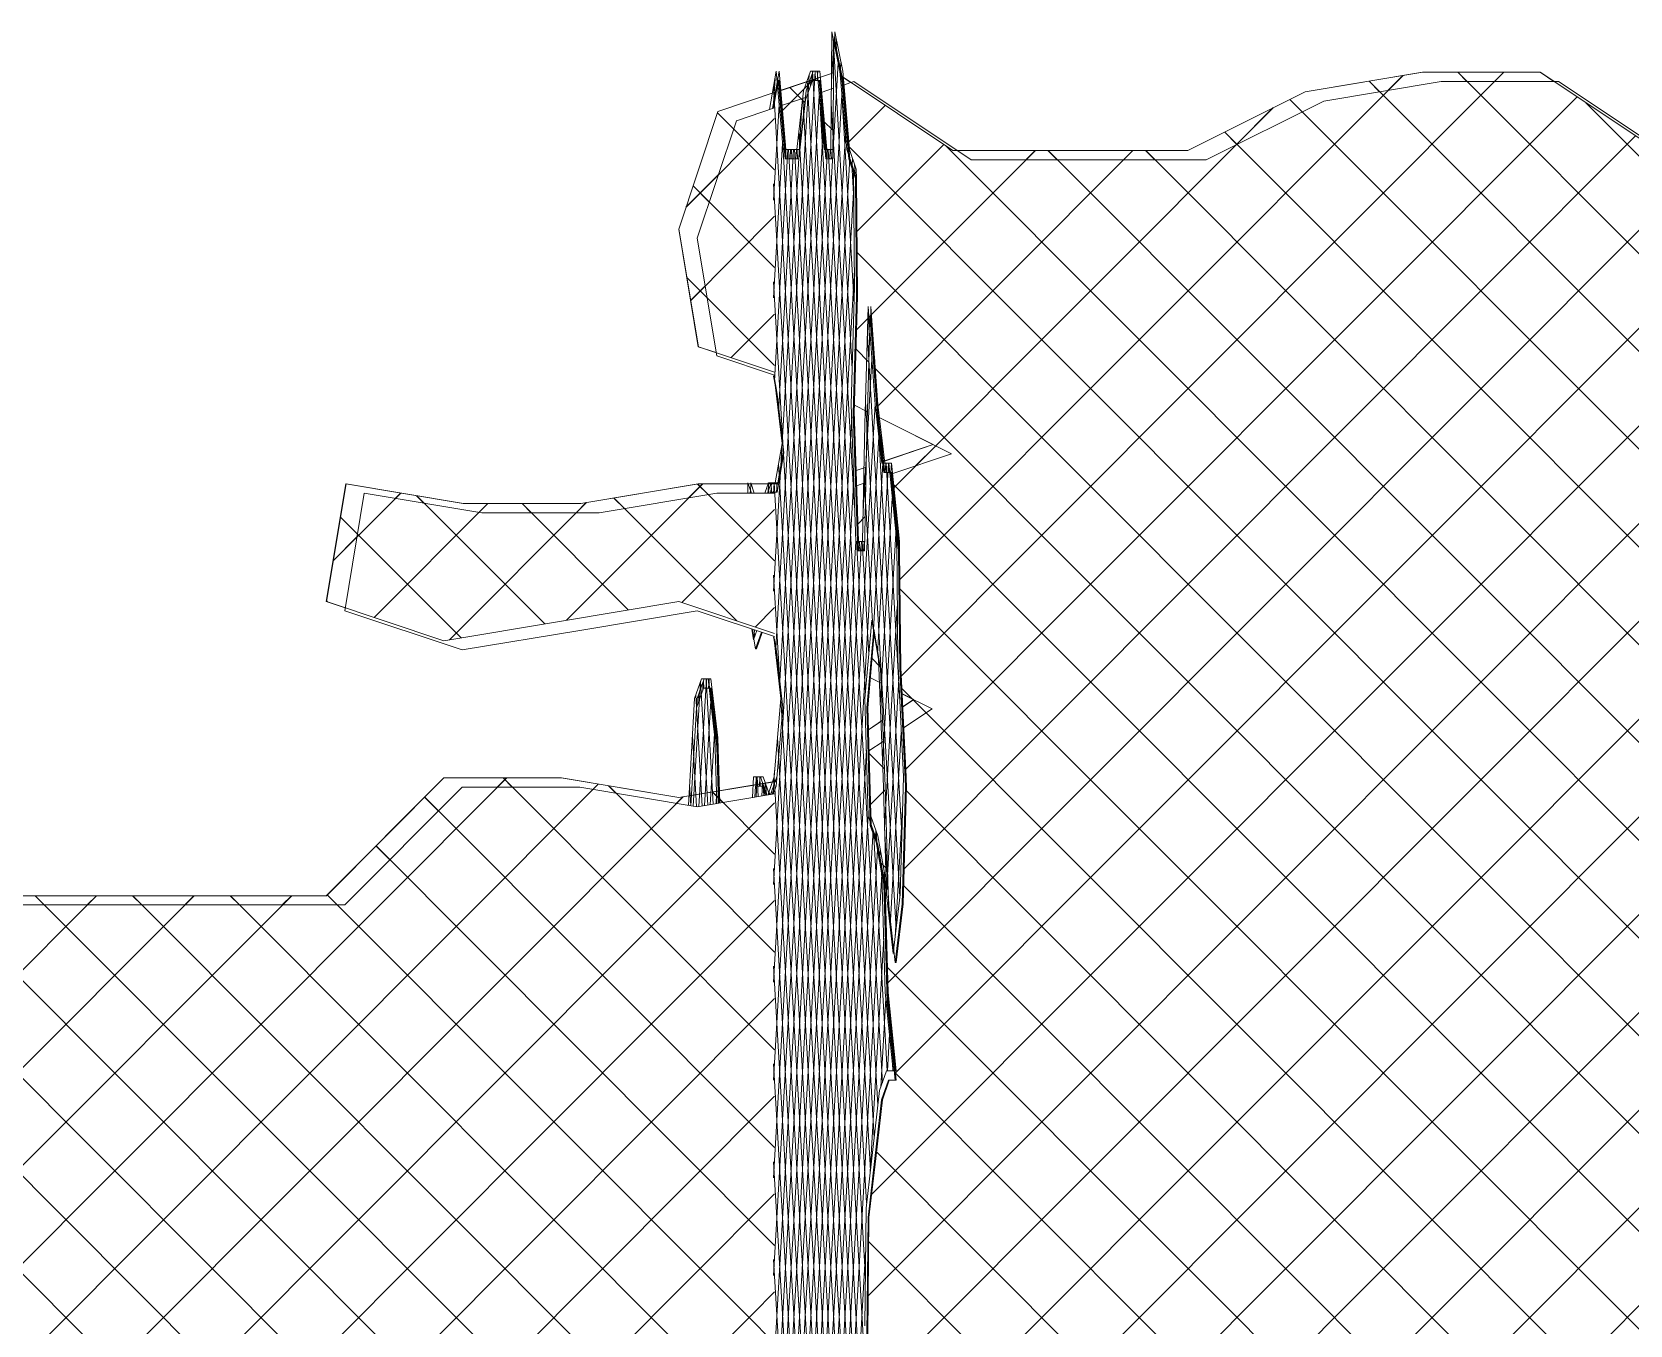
# Model space of a CAD drawing. Header units: millimetres. Extents: x -35517 to 139323, y -3702 to 5999.
# Drawn here: x 134119 to 135401, y 4962 to 5999 of the extents above; entities that cross this region are included whole.
import ezdxf

# ---------------------------------------------------------------- set-up
doc = ezdxf.new("R2010")
doc.units = ezdxf.units.MM
doc.layers.add('G-IMPT', color=8, linetype='Continuous', lineweight=5)
doc.layers.add('L-PLNT', color=71, linetype='Continuous', lineweight=5)

# ---------------------------------------------------------------- blocks, each defined once
blk = doc.blocks.new('SVA_Shades of Green Tree - Australian_Tree_based_on_Leopard_Tree_2901-1101184-GENERAL EAST ELEVATION')
at = {"layer": 'G-IMPT'}
for p, q in [((26184.6, 5959.5), (26186.5, 5991.8)), ((26201.3, 5728.9), (26185.9, 5994.5)), ((26188.7, 5985), (26188.1, 5994.5)), ((26188.4, 5986.5), (26188.7, 5991.8)), ((26138.2, 5080), (26190, 5974.4)), ((26139.8, 5500.2), (26166.7, 5965.1)), ((26142.9, 5474.1), (26171.4, 5967.7)), ((26186.3, 5966.4), (26143.4, 5952)), ((26186.3, 5966.4), (26143.4, 5952.1)), ((26168.6, 5958.3), (26169, 5965.1)), ((26218.8, 5112), (26169.3, 5967.7)), ((26171.9, 5960.3), (26171.5, 5967.7)), ((26173.2, 5960.3), (26173.7, 5967.7)), ((26191.9, 5969.1), (26192.2, 5974.4)), ((26200, 5958.6), (26193.1, 5963.2)), ((26235.9, 5164.1), (27044, 5973.5)), ((26239.5, 5559.8), (26643.2, 5964.2)), ((26240.4, 5482.3), (26724.1, 5966.9)), ((26631.3, 5952.4), (26643.1, 5964.2)), ((26694.4, 5959.5), (26687, 5966.9)), ((27541.4, 5111.2), (26687.1, 5966.9)), ((26716.6, 5959.5), (26724, 5966.9)), ((26137.9, 5937.9), (26139.3, 5961.8)), ((26211.8, 4685.3), (26138.2, 5955.5)), ((26140.6, 5952.6), (26140.4, 5955.5)), ((26141.2, 5956.1), (26141.5, 5961.8)), ((26144.8, 5935.6), (26169.3, 5960.1)), ((26160.4, 5945.4), (26151.1, 5954.7)), ((26163.5, 5942.3), (26151.2, 5954.7)), ((26151.6, 5942.5), (26170.1, 5961)), ((26215.8, 5085.9), (26165.2, 5960.5)), ((26167.7, 5955.7), (26167.4, 5960.5)), ((26624.3, 5951.2), (26615.9, 5959.7)), ((27489.2, 5085), (26616, 5959.7)), ((26138.2, 5001.5), (26193, 5948.4)), ((26138.2, 5315.3), (26174.8, 5948)), ((26138.2, 5864.3), (26142.6, 5941)), ((26138.2, 5550.5), (26160.7, 5939.1)), ((26144.7, 5937.4), (26144.9, 5941)), ((26212.8, 5059.8), (26161.5, 5945.8)), ((26162.7, 5935), (26162.9, 5939.1)), ((26163.8, 5944.6), (26163.7, 5945.8)), ((26221.9, 5138.2), (26175.3, 5943.3)), ((26176.8, 5944.4), (26177.1, 5948)), ((26178.5, 5925.2), (26177.5, 5943.3)), ((26203.2, 5617.4), (26184.4, 5941.8)), ((26202.8, 5781.2), (26193.3, 5945.2)), ((26195, 5944.7), (26195.2, 5948.4)), ((26196.6, 5927.1), (26195.5, 5945.2)), ((26198, 5910.4), (26227.7, 5940.2)), ((26216.8, 5066.5), (27096.3, 5947.5)), ((26234.2, 5632.9), (26539, 5938.2)), ((26244.1, 5407.5), (26782.8, 5947.1)), ((26509.3, 5908.6), (26538.8, 5938.2)), ((26562.2, 5935.1), (26552.3, 5945)), ((27437, 5058.9), (26552.4, 5945)), ((27593.6, 5137.3), (26789.8, 5942.4)), ((26068, 5858.6), (26139, 5929.7)), ((26106.1, 5921.4), (26093.1, 5934.4)), ((26139, 5888.5), (26093.2, 5934.4)), ((26185.9, 5920), (26178.3, 5927.5)), ((26138.2, 5236.8), (26177.6, 5916.6)), ((26139.5, 4945.6), (26195.8, 5917)), ((26211.8, 4999.1), (26158.5, 5919.7)), ((26160.7, 5918.3), (26160.7, 5919.7)), ((26179.6, 5913), (26179.8, 5916.6)), ((26197.8, 5913.4), (26198, 5917)), ((26214, 4985.3), (27143.3, 5916.2)), ((26242.8, 5327.8), (26829.7, 5915.8)), ((26509.9, 5908.9), (26500.1, 5918.8)), ((27419.2, 4998.3), (26500.2, 5918.8)), ((26138.2, 5785.8), (26145.4, 5909.7)), ((26138.2, 5158.4), (26181.4, 5904.8)), ((26138.9, 5719.2), (26149.6, 5904.8)), ((26142, 5694.1), (26154.2, 5904.8)), ((26142.5, 4919.5), (26199.2, 5898)), ((26214.9, 4710.4), (26145.5, 5908.5)), ((26147.4, 5906), (26147.6, 5909.7)), ((26148.3, 5897.4), (26147.7, 5908.5)), ((26217.4, 4744.6), (26150.2, 5904.8)), ((26151.4, 5897.4), (26151.8, 5904.8)), ((26152.9, 5897.4), (26152.4, 5904.8)), ((26220, 4778.7), (26154.8, 5904.8)), ((26156, 5897.4), (26156.4, 5904.8)), ((26157.4, 5897.4), (26157, 5904.8)), ((26225.4, 5156.1), (26182, 5904.8)), ((26183.2, 5897.4), (26183.6, 5904.8)), ((26184.7, 5897.4), (26184.2, 5904.8)), ((27419.3, 4684.5), (26198.3, 5907.6)), ((26201.1, 5891.9), (26201.4, 5898)), ((26205, 5839), (26274.7, 5908.8)), ((26216, 5771.6), (26348.2, 5904)), ((26222.3, 5699.4), (26426.5, 5904)), ((26229.7, 5236.3), (26896.2, 5904)), ((27472.5, 4709.6), (26276.4, 5907.7)), ((26340.6, 5896.6), (26348, 5904)), ((26365.7, 5896.6), (26358.3, 5904)), ((27516.7, 4743.7), (26358.5, 5904)), ((26418.9, 5896.6), (26426.3, 5904)), ((26444, 5896.6), (26436.6, 5904)), ((27560.9, 4777.9), (26436.8, 5904)), ((26202.5, 5864.5), (26200.9, 5893.2)), ((26203.6, 5884.7), (26203.1, 5893.2)), ((26225.8, 4918.7), (27202.6, 5897.1)), ((26067.8, 5858.6), (26093.8, 5884.6)), ((26086.5, 5862.6), (26073.5, 5875.6)), ((26139, 5810.1), (26073.6, 5875.6)), ((26189.8, 4986.5), (26138.2, 5877.2)), ((26145.5, 4891.6), (26202.4, 5875.2)), ((26276.2, 4890.8), (27258.1, 5874.3)), ((26071.7, 5783.8), (26139, 5851.3)), ((27040.4, 4985.6), (26205.2, 5822.2)), ((26084.8, 5785.8), (26068.5, 5802.1)), ((26139, 5731.7), (26068.6, 5802.1)), ((26071.5, 5783.8), (26083.2, 5795.5)), ((26186.4, 4965.8), (26138.2, 5798.8)), ((26148.4, 4863.4), (26203.1, 5808)), ((26326.3, 4862.5), (27269.3, 5807.1)), ((26104.1, 5737.9), (26139, 5772.9)), ((26204.7, 5760.3), (26215.7, 5771.3)), ((26213.2, 5748.3), (26214.6, 5772)), ((26216.6, 5768.9), (26216.8, 5772)), ((26214.6, 5734.3), (26204.3, 5744.7)), ((26239.4, 5305.5), (26213.4, 5754.7)), ((26210, 5614.7), (26217.1, 5736.4)), ((26219.1, 5733.3), (26219.3, 5736.4)), ((26982.7, 4965), (26219.4, 5729.5)), ((26171, 4861.9), (26219.6, 5700.7)), ((26203, 5699.8), (26213.5, 5694.5)), ((26236.4, 5279.3), (26211.9, 5702.4)), ((26221.6, 5697.6), (26221.8, 5700.7)), ((26716.3, 4861), (27553.8, 5699.9)), ((26160.4, 4992.7), (26200.8, 5690.3)), ((26202.9, 5688.9), (26203, 5690.3)), ((26533.8, 4991.9), (27230.2, 5689.4)), ((26172.1, 4801.9), (26222.6, 5674.5)), ((26241.1, 5356), (26222.6, 5674.2)), ((26224.6, 5670.3), (26224.8, 5674.5)), ((26225.6, 5661.4), (26224.8, 5674.2)), ((26266.2, 5668.1), (26226.4, 5654.8)), ((26252.1, 5651), (26268.2, 5667.1)), ((26185.1, 4911.2), (26142.1, 5652.9)), ((26144.5, 5650), (26144.3, 5652.9)), ((26212.5, 5650.1), (26204.3, 5647.4)), ((26212.5, 5650.1), (26204.3, 5647.4)), ((26217.8, 5521.8), (26210.6, 5645.8)), ((26218.2, 5519.8), (26225.9, 5653.2)), ((26221.6, 5500.2), (26230.4, 5653.2)), ((26227.7, 5645.8), (26228.1, 5653.2)), ((26239.4, 5462.3), (26228.4, 5653.2)), ((26231, 5645.8), (26230.6, 5653.2)), ((26232.2, 5645.8), (26232.7, 5653.2)), ((25784.9, 5575), (25839.1, 5629.3)), ((25834.7, 5625.1), (25838.9, 5629.3)), ((25972.1, 5527.2), (26081.3, 5636.6)), ((26070, 5625.4), (26081.1, 5636.6)), ((26085.7, 5628.1), (26077.2, 5636.5)), ((26139, 5574.8), (26077.4, 5636.5)), ((26133.7, 5629.2), (26134.2, 5637.4)), ((26134.4, 5629.2), (26133.9, 5637.4)), ((26135.9, 5630.1), (26136.4, 5637.4)), ((26136.6, 5630.1), (26136.1, 5637.4)), ((26138.2, 5629), (26138.7, 5637.4)), ((26185.4, 4827.6), (26138.5, 5637.4)), ((26140.5, 5630.1), (26140.9, 5637.4)), ((26141.1, 5630.4), (26140.7, 5637.4)), ((26164.4, 4983.2), (26202.4, 5640.4)), ((26204.6, 5639), (26204.7, 5640.4)), ((26958.9, 4910.4), (26233.8, 5636.7)), ((26602.6, 4982.4), (27258.6, 5639.5)), ((25817.7, 5529.5), (25909, 5620.9)), ((25857.6, 5621.2), (25851.7, 5627.1)), ((25954.5, 5524.3), (25851.8, 5627.1)), ((25878.1, 5511.5), (25988, 5621.6)), ((25901.8, 5613.9), (25908.8, 5620.9)), ((25943.6, 5613.5), (25936.3, 5620.9)), ((26021.6, 5535.5), (25936.4, 5620.9)), ((25979.8, 5613.5), (25987.9, 5621.6)), ((26018.6, 5616.9), (26010.1, 5625.3)), ((26108.7, 5526.7), (26010.2, 5625.3)), ((26064.6, 5541.4), (26139, 5616)), ((26205.4, 5617.4), (26205.1, 5622.5)), ((26223.7, 5459.2), (26233.4, 5625.2)), ((26235.3, 5621.3), (26235.6, 5625.2)), ((25804.3, 5596.2), (25790.6, 5610)), ((25887.4, 5513.1), (25790.7, 5610)), ((26205.7, 5604.4), (26211.7, 5610.4)), ((25784.7, 5575), (25804, 5594.3)), ((26166.7, 4945.3), (26204.1, 5590.5)), ((26169.1, 4907.3), (26208.6, 5590.3)), ((26211.8, 5469.1), (26204.8, 5590.3)), ((26206.2, 5589.1), (26206.3, 5590.5)), ((26207.4, 5582.9), (26207, 5590.3)), ((26214.5, 5500.4), (26209.3, 5590.3)), ((26210.4, 5582.9), (26210.8, 5590.3)), ((26225.6, 5412.1), (26236.3, 5596.7)), ((26237, 5583.3), (26236.1, 5598)), ((26238.2, 5592.8), (26238.5, 5596.7)), ((26239.2, 5583.3), (26238.3, 5598)), ((26209.2, 5582.9), (26206.3, 5585.8)), ((26643, 4944.4), (27287.1, 5589.6)), ((26683.4, 4906.5), (27365.2, 5589.4)), ((26143.9, 5465.1), (26138.2, 5563.5)), ((26964.1, 4826.7), (26239.5, 5552.5)), ((25780.2, 5542), (25779.4, 5542.7)), ((25780.3, 5542), (25779.5, 5542.7)), ((26123.3, 5521.8), (26139, 5537.6)), ((26227.1, 5361), (26237.4, 5538.2)), ((26122.4, 5512.4), (26122.8, 5519.5)), ((26122.9, 5513.9), (26122.6, 5519.6)), ((26223.7, 5490), (26217.2, 5496.5)), ((25887.3, 4728.9), (25140, 5477.5)), ((25929, 4765.6), (25216.4, 5479.3)), ((26073.7, 5378.1), (26079.5, 5478.2)), ((26078.2, 5377.8), (26084.2, 5480.2)), ((26085.3, 5379), (26079.5, 5478.3)), ((26081.3, 5471.5), (26081.7, 5478.2)), ((26082.1, 5472.8), (26081.8, 5478.3)), ((26089.8, 5379.7), (26084, 5480.2)), ((26086, 5472.8), (26086.4, 5480.2)), ((26086.6, 5472.8), (26086.2, 5480.2)), ((26215.8, 5481), (26224.4, 5476.7)), ((26228.7, 5308.8), (26238.6, 5480.1)), ((26241.7, 5462.3), (26240.2, 5487.1)), ((26240.7, 5477.8), (26240.8, 5480.1)), ((25820.7, 4717.2), (25072.9, 5466.3)), ((26080.8, 5378.2), (26075.7, 5467.1)), ((26078.1, 5462.3), (26077.9, 5467.1)), ((26082.8, 5378.6), (26087.7, 5462.7)), ((26089.7, 5458.4), (26089.9, 5462.7)), ((26183.8, 4776.3), (26144, 5464.2)), ((26249.3, 5464.2), (26240.9, 5472.7)), ((26250.5, 5463.6), (26241.6, 5457.7)), ((26260.5, 5453), (26250.1, 5463.4)), ((26937, 4775.5), (26250.2, 5463.4)), ((26087.4, 5379.3), (26090.7, 5436.5)), ((26092.7, 5432.3), (26092.9, 5436.5)), ((26225.5, 5447), (26214.2, 5439.4)), ((26225.5, 5446.9), (26214.2, 5439.3)), ((26231.6, 5281.8), (26240.6, 5437.3)), ((26242.7, 5435.1), (26242.9, 5437.3)), ((26076.3, 5377.7), (26073, 5434.6)), ((26182.2, 4726.1), (26141.2, 5432.8)), ((26185.9, 4962.5), (26212.6, 5423.3)), ((26227, 5408.2), (26214.8, 5420.4)), ((25455, 4930.8), (25924.1, 5400.7)), ((25916.5, 5393.3), (25923.9, 5400.7)), ((25928.5, 5393.3), (25921.2, 5400.7)), ((26139, 5182.7), (25921.3, 5400.7)), ((26124.1, 5385.5), (26125, 5401.6)), ((26125.8, 5385.8), (26124.9, 5401.6)), ((26126.8, 5394.2), (26127.2, 5401.6)), ((26127.5, 5394.2), (26127.1, 5401.6)), ((26140.7, 5401.6), (26135.8, 5387.4)), ((26137.9, 5387.8), (26139, 5406.7)), ((26161.8, 4999.5), (26138.5, 5401.5)), ((25507.2, 4904.7), (25997.4, 5395.8)), ((25559.4, 4878.6), (26065.5, 5385.5)), ((25869.3, 5374.2), (25858.2, 5385.4)), ((26139, 5104.2), (25858.3, 5385.4)), ((25993.1, 5391.6), (25997.3, 5395.8)), ((26011.7, 5388.5), (26005.8, 5394.4)), ((26139, 5261.1), (26005.9, 5394.4)), ((26060.2, 5380.4), (26065.4, 5385.5)), ((26071.7, 5378.4), (26070.7, 5395.4)), ((26097.4, 5381), (26089, 5389.5)), ((26139, 5339.5), (26089.1, 5389.5)), ((26092, 5380.1), (26092.4, 5387.8)), ((26121.3, 5385), (26121.2, 5386.2)), ((26128.7, 5386.2), (26129.3, 5396.6)), ((26130.3, 5386.5), (26129.8, 5395.2)), ((26131.2, 5390.6), (26131.5, 5396.6)), ((26132.5, 5386.9), (26132, 5395.2)), ((26134.8, 5387.3), (26134.6, 5390.3)), ((26137, 5387.6), (26136.8, 5390.3)), ((26216, 5379.4), (26227.7, 5391.1)), ((26908.8, 4725.3), (26244.6, 5390.6)), ((25576.8, 4817.6), (26139, 5380.7)), ((26235.7, 5272.9), (26241.6, 5375.8)), ((26191.8, 4985.7), (26214.1, 5371.1)), ((26231.8, 5280.5), (26227.2, 5360.7)), ((26192.9, 4926.9), (26218, 5359.1)), ((26229.4, 5165.7), (26218.2, 5358.4)), ((26219.8, 5353.1), (26220.2, 5359.1)), ((26220.9, 5349.9), (26220.4, 5358.4)), ((25830.2, 5335), (25819, 5346.2)), ((26139, 5025.8), (25819.2, 5346.2)), ((26194.1, 4868), (26221.6, 5343.1)), ((26223.5, 5338), (26223.8, 5343.1)), ((26158.2, 4982.1), (26138.2, 5328.2)), ((26197.5, 4849.6), (26225, 5323.5)), ((26229.5, 5327.3), (26224.5, 5332.3)), ((26225.3, 5314), (26224.7, 5325.2)), ((26227.5, 5314), (26226.9, 5325.2)), ((26226.9, 5318.4), (26227.2, 5323.5)), ((25953.7, 4819.2), (25460.6, 5313.1)), ((26227.5, 5312.5), (26229.9, 5314.9)), ((26557.5, 4998.7), (26242.4, 5314.4)), ((25023.2, 4733.7), (25595, 5306.3)), ((25044.1, 4676.2), (25673.3, 5306.3)), ((25093.4, 4647.1), (25751.6, 5306.3)), ((25553, 5299), (25545.6, 5306.3)), ((25989.2, 4862.1), (25545.7, 5306.3)), ((25585.5, 4747.8), (26139, 5302.3)), ((25587.5, 5299), (25594.8, 5306.3)), ((25631.3, 5299), (25623.9, 5306.3)), ((26031.7, 4898), (25624, 5306.3)), ((25665.8, 5299), (25673.1, 5306.3)), ((25709.6, 5299), (25702.2, 5306.3)), ((26074.2, 4933.8), (25702.3, 5306.3)), ((25744, 5299), (25751.4, 5306.3)), ((25787.9, 5299), (25779.9, 5306.9)), ((26116.7, 4969.7), (25780, 5306.9)), ((26215.7, 5084.8), (26226.5, 5272.1)), ((26155.4, 4952), (26138.2, 5249.8)), ((26496.6, 4981.3), (26229.3, 5249)), ((25541.1, 4624.9), (26139, 5223.9)), ((26224.2, 5152.6), (26228.3, 5223.8)), ((26230.3, 5219.8), (26230.5, 5223.8)), ((26229.5, 5165.7), (26231.2, 5195.3)), ((26233.2, 5191.3), (26233.4, 5195.3)), ((26153.5, 4907.2), (26138.2, 5171.4)), ((26233.9, 5165.7), (26233.6, 5171.7)), ((26236.1, 5165.7), (26235.8, 5171.7)), ((26234, 5165.7), (26234.1, 5166.7)), ((26448.4, 4951.2), (26235.9, 5164)), ((26236.2, 5165.7), (26236.3, 5166.7)), ((25563.5, 4568.9), (26139, 5145.4)), ((26151.6, 4862.4), (26138.2, 5092.9)), ((26414.8, 4906.4), (26220.7, 5100.8)), ((25783.1, 4710.6), (26139, 5067)), ((26381.2, 4861.6), (26214.5, 5028.6)), ((26145.1, 4894.7), (26138.2, 5014.5)), ((26201.6, 4841), (26212, 5020.5)), ((26121.4, 4970.9), (26139, 4988.6)), ((26151.1, 4832.5), (26160.4, 4992.7)), ((26171.5, 4831), (26161.8, 4999.5)), ((26373.8, 4831.6), (26533.8, 4991.9)), ((26725.8, 4830.1), (26557.5, 4998.7)), ((26153.3, 4792), (26164.4, 4983.2)), ((26172.8, 4731.1), (26158.2, 4982.1)), ((26185.2, 4872), (26191.8, 4985.7)), ((26192.8, 4935.1), (26189.8, 4986.5)), ((26411.7, 4791.2), (26602.6, 4982.4)), ((26747.3, 4730.2), (26496.6, 4981.3)), ((25939.8, 4789.1), (26121.4, 4970.9)), ((26139, 4947.4), (26116.7, 4969.7)), ((26184.9, 4945.8), (26185.9, 4962.5)), ((26202, 4697.3), (26186.4, 4965.8))]:
    blk.add_line(p, q, dxfattribs=at)
at = {"layer": 'G-IMPT', "flags": 128}
for points in [[(26211.4, 4961.2), (26212.3, 5055.6), (26217.8, 5102.8), (26223.2, 5149.9), (26228.7, 5165.7), (26234.2, 5165.7), (26227.8, 5228.6), (26225.1, 5322.9), (26219.6, 5354.4), (26214.1, 5370.1), (26211.4, 5464.5), (26216.9, 5527.4), (26222.3, 5495.9), (26226, 5401.6), (26228.7, 5307.2), (26234.2, 5260), (26239.6, 5307.2), (26242.4, 5401.6), (26237.8, 5495.9), (26236.9, 5590.3), (26230.5, 5653.2), (26225.1, 5653.2), (26219.6, 5700.4), (26214.1, 5779), (26211.4, 5684.6), (26209.6, 5590.3), (26204.1, 5590.3), (26200.5, 5700.4), (26203.2, 5794.7), (26202.3, 5889.1), (26196.8, 5904.8), (26191.4, 5967.7), (26185, 5999.2), (26184.1, 5904.8), (26178.6, 5904.8), (26173.1, 5967.7), (26167.7, 5967.7), (26162.2, 5952), (26156.7, 5904.8), (26145.8, 5904.8), (26140.3, 5967.7), (26135, 5936.9)], [(26204.6, 5881.7), (26204.5, 5889.1), (26199, 5904.8), (26193.6, 5967.7), (26187.2, 5999.2), (26187.1, 5991.8)], [(26847.5, 5904), (26753.2, 5966.9), (26659, 5966.9), (26564.7, 5951.1), (26470.5, 5904), (26282, 5904), (26193.1, 5963.3)], [(26185.7, 5904.8), (26180.8, 5904.8), (26175.3, 5967.7), (26169.9, 5967.7), (26164.4, 5952), (26158.9, 5904.8), (26148, 5904.8), (26142.5, 5967.7), (26137.3, 5937.7)], [(26764.2, 5959.5), (26753.1, 5966.9), (26658.9, 5966.9), (26564.6, 5951.1), (26470.4, 5904), (26285.7, 5904)], [(26140.3, 5951.1), (26093.4, 5935.4), (26062, 5841), (26077.7, 5746.7), (26092.1, 5741.9)], [(26140.3, 5951), (26093.5, 5935.4), (26062.1, 5841), (26077.8, 5746.7), (26139, 5726.3)], [(26239.2, 5582.9), (26239.1, 5590.3), (26232.7, 5653.2), (26227.3, 5653.2), (26221.8, 5700.4), (26216.3, 5779), (26216.1, 5771.6)], [(26138.2, 5723.1), (26139.4, 5716.1), (26144.9, 5668.9), (26139.4, 5637.4), (26134, 5637.4), (26131.1, 5629.2)], [(26211.3, 5590.3), (26206.3, 5590.3), (26202.9, 5695)], [(26222.3, 5690.1), (26266.3, 5668.1), (26226.4, 5654.7)], [(26146.2, 5663.8), (26141.6, 5637.4), (26136.2, 5637.4), (26133.3, 5629.2)], [(26142.2, 5636.6), (26077.7, 5636.6), (25983.5, 5620.9), (25889.2, 5620.9), (25795, 5636.6), (25779.3, 5542.2), (25794.5, 5537.2)], [(26142.2, 5636.6), (26077.8, 5636.6), (25983.6, 5620.9), (25889.4, 5620.9), (25795.1, 5636.6), (25779.4, 5542.2), (25873.7, 5510.8), (25967.9, 5526.5), (26062.1, 5542.2), (26139, 5516.6)], [(26120.4, 5629.2), (26117.6, 5637.4), (26117.5, 5629.2)], [(26122.6, 5629.2), (26119.8, 5637.4), (26119.7, 5630.1)], [(26120.6, 5520.2), (26122.1, 5511.6), (26124.6, 5518.9)], [(26138.2, 5513.4), (26138.5, 5511.6), (26144, 5464.5), (26138.5, 5401.6), (26133.5, 5387)], [(26244.5, 5398.5), (26244.6, 5401.6), (26240.1, 5494.7)], [(26140.4, 5398), (26062.1, 5385), (25967.9, 5400.7), (25873.7, 5400.7), (25779.4, 5306.3), (25481, 5306.3)], [(26092.7, 5380.2), (26091.1, 5433), (26085.7, 5480.2), (26080.2, 5480.2), (26074.7, 5464.5), (26069.8, 5378.8)], [(26094.9, 5380.6), (26093.3, 5433), (26087.9, 5480.2), (26082.4, 5480.2), (26076.9, 5464.5), (26076.6, 5457.7)], [(26241.1, 5468.4), (26250.6, 5463.6), (26241.6, 5457.6)], [(26236.4, 5165.7), (26230, 5228.6), (26227.3, 5322.9), (26221.8, 5354.4), (26216.3, 5370.1), (26213.8, 5457.9)], [(26140.4, 5398.1), (26062, 5385), (25967.8, 5400.7), (25873.5, 5400.7), (25779.3, 5306.3), (25480.9, 5306.3), (25400, 5333.3)], [(26132.7, 5386.9), (26127.6, 5401.6), (26122.1, 5401.6), (26121.1, 5385)], [(26134.8, 5387.3), (26129.8, 5401.6), (26124.3, 5401.6), (26123.9, 5394.2)]]:
    blk.add_lwpolyline(points, dxfattribs=at)
at = {"layer": 'L-PLNT'}
for p, q in [((26186.6, 5991.8), (26185.7, 5897.4)), ((26192.9, 5960.3), (26186.6, 5991.8)), ((26186.6, 5991.8), (26187.3, 5991.8)), ((26187.3, 5991.8), (26193.7, 5960.3)), ((26141.9, 5960.3), (26138, 5937.9)), ((26147.4, 5897.4), (26141.9, 5960.3)), ((26141.9, 5960.3), (26142.7, 5960.3)), ((26142.7, 5960.3), (26148.1, 5897.4)), ((26169.3, 5960.3), (26163.8, 5944.6)), ((26174.7, 5960.3), (26169.3, 5960.3)), ((26180.2, 5897.4), (26174.7, 5960.3)), ((26174.7, 5960.3), (26175.5, 5960.3)), ((26175.5, 5960.3), (26180.9, 5897.4)), ((26186.2, 5954), (26176.3, 5950.7)), ((26198.4, 5897.4), (26192.9, 5960.3)), ((26192.9, 5960.3), (26193.7, 5960.3)), ((26193.7, 5960.3), (26199.2, 5897.4)), ((26202.5, 5959.5), (26194, 5956.6)), ((26296.7, 5896.6), (26202.5, 5959.5)), ((26673.7, 5959.5), (26579.5, 5943.7)), ((26767.9, 5959.5), (26673.7, 5959.5)), ((26862.2, 5896.6), (26767.9, 5959.5)), ((26138.9, 5938.2), (26108.3, 5928)), ((26164.6, 5946.8), (26144.4, 5940.1)), ((26163.8, 5944.6), (26158.3, 5897.4)), ((26579.5, 5943.7), (26485.2, 5896.6)), ((26108.3, 5928), (26076.9, 5833.7)), ((26108.2, 5928), (26108.3, 5928)), ((26158.3, 5897.4), (26147.4, 5897.4)), ((26185.7, 5897.4), (26180.2, 5897.4)), ((26203.9, 5881.7), (26198.4, 5897.4)), ((26198.4, 5897.4), (26199.2, 5897.4)), ((26199.2, 5897.4), (26204.6, 5881.7)), ((26485.2, 5896.6), (26296.7, 5896.6)), ((26204.8, 5787.3), (26203.9, 5881.7)), ((26203.9, 5881.7), (26204.6, 5881.7)), ((26204.6, 5881.7), (26205.5, 5787.3)), ((26076.8, 5833.7), (26076.9, 5833.7)), ((26076.9, 5833.7), (26092.6, 5739.3)), ((26202.1, 5693), (26204.8, 5787.3)), ((26205.5, 5787.3), (26202.8, 5693)), ((26204.8, 5787.3), (26205.5, 5787.3)), ((26215.7, 5771.6), (26213, 5677.2)), ((26221.2, 5693), (26215.7, 5771.6)), ((26215.7, 5771.6), (26216.5, 5771.6)), ((26216.5, 5771.6), (26221.9, 5693)), ((26092.5, 5739.3), (26092.6, 5739.3)), ((26092.6, 5739.3), (26138.9, 5723.8)), ((26138.3, 5724), (26141, 5708.7)), ((26141, 5708.7), (26146.5, 5661.5)), ((26205.7, 5582.9), (26202.1, 5693)), ((26202.1, 5693), (26202.8, 5693)), ((26202.8, 5693), (26206.4, 5582.9)), ((26203, 5699.7), (26213.5, 5694.5)), ((26226.7, 5645.8), (26221.2, 5693)), ((26221.2, 5693), (26221.9, 5693)), ((26221.9, 5693), (26227.4, 5645.8)), ((26222.3, 5690.1), (26281, 5660.7)), ((26213, 5677.2), (26211.2, 5582.9)), ((26146.5, 5661.5), (26141, 5630.1)), ((26281, 5660.7), (26233, 5644.6)), ((26232.1, 5645.8), (26226.7, 5645.8)), ((26238.5, 5582.9), (26232.1, 5645.8)), ((26232.1, 5645.8), (26232.9, 5645.8)), ((26232.9, 5645.8), (26239.2, 5582.9)), ((25809.8, 5629.2), (25794.1, 5534.9)), ((25904.1, 5613.5), (25809.8, 5629.2)), ((25809.8, 5629.2), (25809.8, 5629.2)), ((26092.6, 5629.2), (25998.3, 5613.5)), ((26138.9, 5629.2), (26092.6, 5629.2)), ((26119.1, 5630.1), (26119.9, 5630.1)), ((26141, 5630.1), (26135.5, 5630.1)), ((26212.2, 5637.7), (26204.7, 5635.2)), ((25998.3, 5613.5), (25904.1, 5613.5)), ((26211.2, 5582.9), (26205.7, 5582.9)), ((26239.4, 5488.5), (26238.5, 5582.9)), ((26238.5, 5582.9), (26239.2, 5582.9)), ((26239.2, 5582.9), (26240.2, 5488.5)), ((25794.1, 5534.9), (25888.4, 5503.4)), ((25794.1, 5534.9), (25794.1, 5534.9)), ((25982.6, 5519.1), (26076.9, 5534.9)), ((26076.9, 5534.9), (26138.9, 5514.1)), ((25888.4, 5503.4), (25982.6, 5519.1)), ((26120.9, 5520.1), (26123.7, 5504.3)), ((26123.7, 5504.2), (26128.4, 5517.7)), ((26129, 5517.4), (26124.4, 5504.2)), ((26138.3, 5514.3), (26140.1, 5504.3)), ((26213, 5457.1), (26218.5, 5520)), ((26218.9, 5517.1), (26213.7, 5457.1)), ((26218.5, 5520), (26223.9, 5488.5)), ((26123.7, 5504.2), (26124.4, 5504.2)), ((26140.1, 5504.2), (26145.6, 5457.1)), ((26223.9, 5488.5), (26227.6, 5394.2)), ((26244, 5394.2), (26239.4, 5488.5)), ((26239.4, 5488.5), (26240.2, 5488.5)), ((26240.2, 5488.5), (26244.7, 5394.2)), ((26215.8, 5481), (26224.4, 5476.7)), ((26081.8, 5472.8), (26076.3, 5457.1)), ((26087.3, 5472.8), (26081.8, 5472.8)), ((26092.7, 5425.6), (26087.3, 5472.8)), ((26087.3, 5472.8), (26088, 5472.8)), ((26088, 5472.8), (26093.5, 5425.6)), ((26241.1, 5468.3), (26265.3, 5456.2)), ((26076.3, 5457.1), (26071.8, 5378.4)), ((26145.6, 5457.1), (26140.1, 5394.2)), ((26215.7, 5362.7), (26213, 5457.1)), ((26213, 5457.1), (26213.7, 5457.1)), ((26213.7, 5457.1), (26216.5, 5362.7)), ((26265.3, 5456.2), (26242.4, 5440.9)), ((26094, 5380.5), (26092.7, 5425.6)), ((26092.7, 5425.6), (26093.5, 5425.6)), ((26093.5, 5425.6), (26094.8, 5380.6)), ((26226.2, 5430.1), (26214.7, 5422.4)), ((25888.4, 5393.3), (25794.1, 5299)), ((25888.3, 5393.3), (25888.4, 5393.3)), ((25982.6, 5393.3), (25888.4, 5393.3)), ((26076.9, 5377.6), (25982.6, 5393.3)), ((26138.9, 5387.9), (26076.9, 5377.6)), ((26123.7, 5394.2), (26123.2, 5385.3)), ((26129.2, 5394.2), (26123.7, 5394.2)), ((26131.7, 5386.7), (26129.2, 5394.2)), ((26129.2, 5394.2), (26129.9, 5394.2)), ((26129.9, 5394.2), (26132.4, 5386.9)), ((26140.1, 5394.2), (26137.9, 5387.8)), ((26227.6, 5394.2), (26230.3, 5299.8)), ((26241.2, 5299.8), (26244, 5394.2)), ((26244.7, 5394.2), (26242, 5299.8)), ((26244, 5394.2), (26244.7, 5394.2)), ((26221.2, 5347), (26215.7, 5362.7)), ((26215.7, 5362.7), (26216.5, 5362.7)), ((26216.5, 5362.7), (26221.9, 5347)), ((26226.7, 5315.5), (26221.2, 5347)), ((26221.2, 5347), (26221.9, 5347)), ((26221.9, 5347), (26227.4, 5315.5)), ((26229.4, 5221.2), (26226.7, 5315.5)), ((26226.7, 5315.5), (26227.4, 5315.5)), ((26227.4, 5315.5), (26230.1, 5221.2)), ((25794.1, 5299), (25495.7, 5299)), ((26230.3, 5299.8), (26235.8, 5252.6)), ((26235.8, 5252.6), (26241.2, 5299.8)), ((26242, 5299.8), (26236.5, 5252.6)), ((26241.2, 5299.8), (26242, 5299.8)), ((26235.8, 5252.6), (26236.5, 5252.6)), ((26235.8, 5158.3), (26229.4, 5221.2)), ((26229.4, 5221.2), (26230.1, 5221.2)), ((26230.1, 5221.2), (26236.5, 5158.3)), ((26224.8, 5142.5), (26230.3, 5158.3)), ((26231, 5158.3), (26225.6, 5142.5)), ((26230.3, 5158.3), (26235.8, 5158.3)), ((26235.8, 5158.3), (26236.5, 5158.3)), ((26219.4, 5095.4), (26224.8, 5142.5)), ((26225.6, 5142.5), (26220.1, 5095.4)), ((26224.8, 5142.5), (26225.6, 5142.5)), ((26213.9, 5048.2), (26219.4, 5095.4)), ((26220.1, 5095.4), (26214.6, 5048.2)), ((26213, 4953.8), (26213.9, 5048.2)), ((26214.6, 5048.2), (26213.7, 4953.8)), ((26213.9, 5048.2), (26214.6, 5048.2))]:
    blk.add_line(p, q, dxfattribs=at)

msp = doc.modelspace()

# ---------------------------------------------------------------- block references
at = {"layer": 'L-PLNT'}
msp.add_blockref('SVA_Shades of Green Tree - Australian_Tree_based_on_Leopard_Tree_2901-1101184-GENERAL EAST ELEVATION', (108576.2, 0), dxfattribs=at)

doc.saveas('drawing.dxf')
